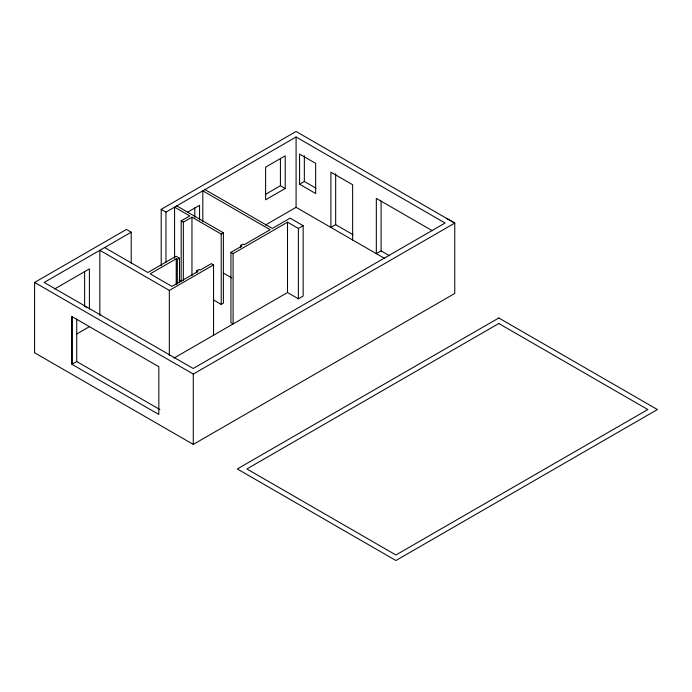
<?xml version="1.0" encoding="UTF-8"?>
<svg xmlns="http://www.w3.org/2000/svg" width="692" height="692" viewBox="0 0 692 692"><rect width="100%" height="100%" fill="white"/><g stroke="black" fill="none" stroke-linecap="round" stroke-linejoin="round"><path stroke-width="1.04" d="M71.951 316.573L71.951 364.303L158.823 414.456L158.823 366.725L71.951 316.573L71.951 364.303L76.734 361.544L159.869 409.543M299.567 184.228L315.664 193.518L315.664 163.373L299.567 154.082L299.567 184.228L304.342 181.468L304.342 155.631M352.643 239.994L352.643 184.729L330.888 172.17L330.888 227.434L335.672 224.675L335.672 173.657M446.375 218.248L454.765 223.092L454.765 293.434L193.284 444.402L34.6 352.782L34.6 282.448L126.446 229.424L131.22 232.183L131.22 263.09M161.193 265.84L161.193 209.356L296.081 131.48L454.765 223.092L193.284 374.061L34.6 282.448M131.22 232.183L44.158 282.448L193.18 368.481L445.103 223.032L296.081 136.999L165.968 212.115L161.193 209.356M54.59 288.979L89.398 268.885L89.398 309.082M187.463 212.271L199.555 205.282L199.555 220.03M181.174 281.644L181.174 220.895L189.79 215.921L174.583 207.142L174.583 258.298M181.174 220.895L183.345 222.149L191.961 217.176L221.215 234.069L223.386 232.815L223.386 303.157L221.215 304.402L213.906 300.181M265.512 194.348L280.424 185.733L285.208 188.492L285.208 155.838L265.624 167.144L265.624 199.798L285.208 188.492M179.479 282.673L179.479 258.159L177.308 259.413L176.226 258.791L150.164 273.833L171.945 286.41L197.999 271.359L196.857 270.702L196.857 272.83M76.639 334.028L89.631 326.529M265.408 225.047L296.081 207.332L384.717 258.505M196.857 270.702L199.028 269.447L200.178 270.105L211.38 263.635L213.551 264.889L213.551 335.231M240.764 247.485L240.764 245.349L242.935 244.094L244.077 244.76L270.139 229.709L202.817 190.845L202.817 221.751M173.943 358.101L287.517 292.526L298.373 298.797L303.165 296.038L303.165 225.696L298.373 228.464L287.517 222.193L233.1 253.609L233.1 323.942L230.929 322.688L230.929 252.355L241.906 246.015L240.764 245.349M99.838 315.31L99.838 250.296L169.332 290.424L213.551 264.889M389.501 255.746L381.102 250.902L376.327 253.661L376.327 198.396L432.266 230.695M304.342 181.468L315.967 188.181M335.672 224.675L352.989 234.674M303.165 225.696L290.13 218.17L272.311 228.464L204.988 189.591M176.754 205.887L223.386 232.815M230.929 252.355L233.1 253.609M223.386 273.063L231.803 277.916M179.479 258.159L176.105 256.213L147.872 272.51L104.613 247.537M179.055 280.061L180.846 281.099M87.01 307.698L84.623 306.322L84.623 271.411M381.11 200.948L381.102 250.902M298.373 228.464L298.373 298.797M296.081 136.999L296.081 207.332M287.517 222.193L287.517 292.526M280.424 158.347L280.424 185.733M221.215 234.069L221.215 304.402M194.781 207.79L194.781 217.279M193.284 374.061L193.284 444.402M191.961 217.176L191.961 275.788M183.345 222.149L183.345 280.762M177.308 259.413L177.308 283.928M176.226 258.791L176.226 284.369M169.332 290.424L169.332 355.428M165.968 212.115L165.968 262.207M76.734 319.116L76.734 361.544M498.802 317.983L237.304 468.951L395.902 560.52L657.4 409.543L498.802 317.983M498.802 323.51L246.88 468.951L395.902 554.993L647.824 409.543L498.802 323.51"/></g></svg>
